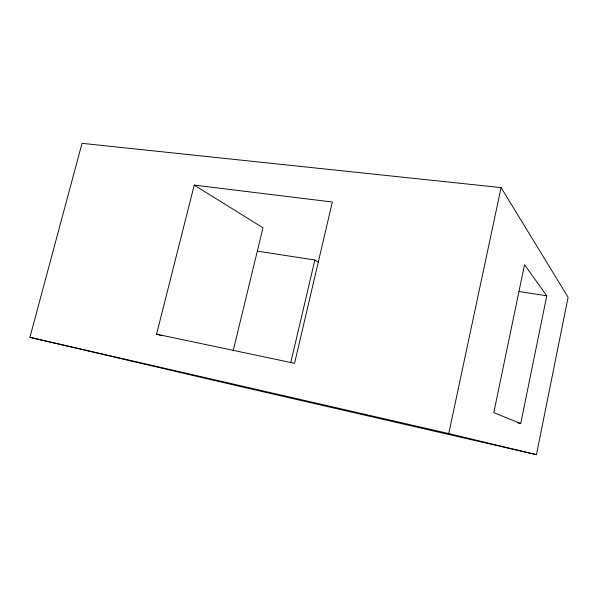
<?xml version="1.0" encoding="UTF-8"?>
<svg xmlns="http://www.w3.org/2000/svg" width="598" height="598" viewBox="0 0 598 598"><rect width="100%" height="100%" fill="white"/><g stroke="black" fill="none" stroke-linecap="round" stroke-linejoin="round"><path stroke-width="0.9" d="M536.436 454.667L568.1 297.273L501.087 187.6L82.038 143.333L29.9 337.347L237.989 385.972L536.436 454.667L448.747 433.572L29.9 337.347M520.723 423.556L546.774 295.801L524.521 264.705L493.799 412.635L520.723 423.556L517.988 422.965M448.747 433.572L501.087 187.6M290.867 362.246L314.862 260.018L257.192 251.123M233.115 350.966L262.978 227.793L194.238 185.103L156.571 334.17L161.938 335.755M194.238 185.103L332.346 202.019L294.567 363.307L156.571 334.17M519.109 291.532L546.774 295.801M314.862 260.018L318.764 262.44"/></g></svg>
